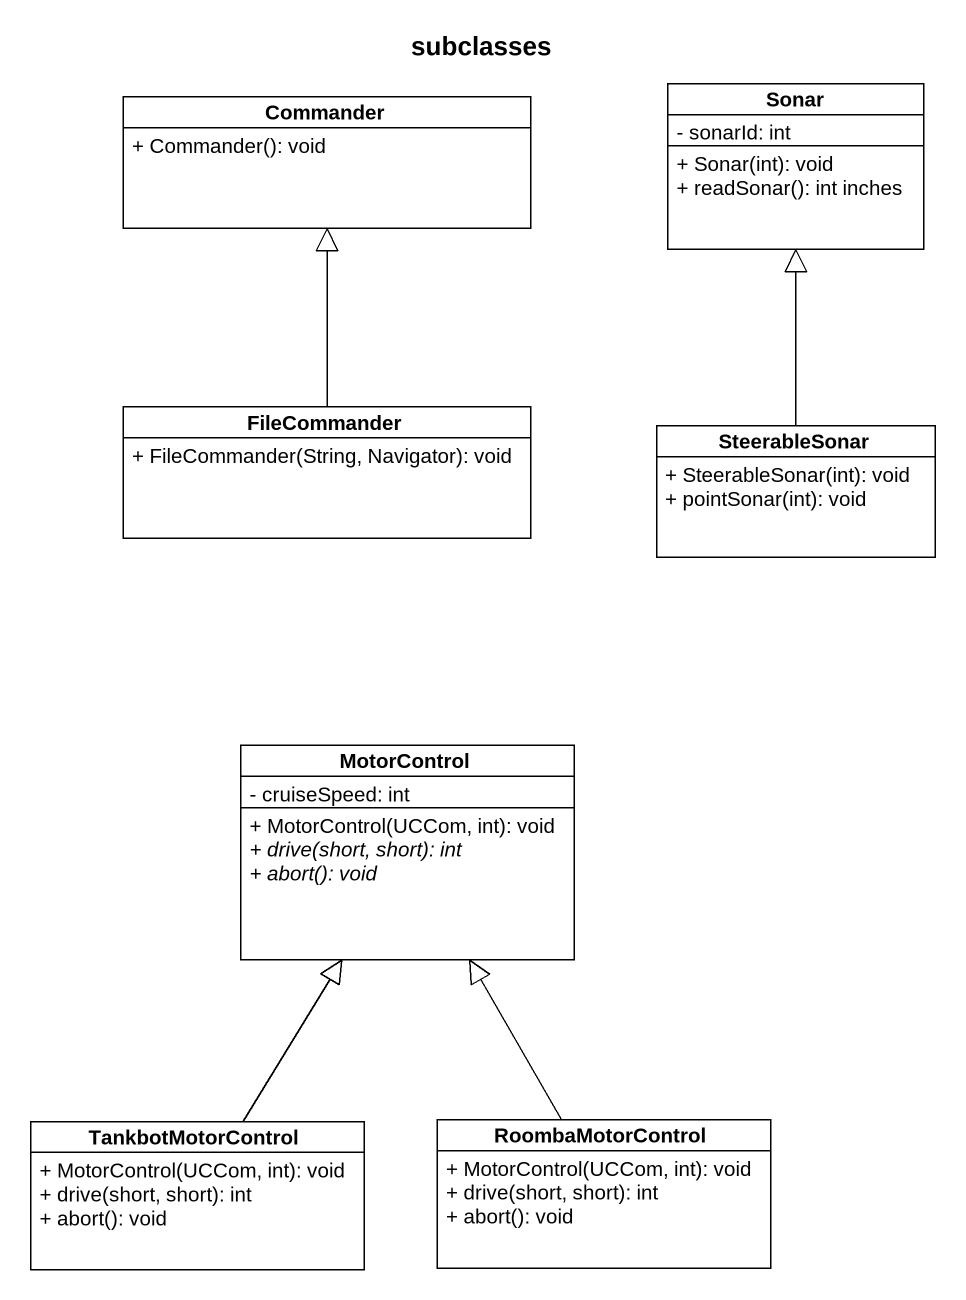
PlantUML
@startuml
title subclasses
hide circle
hide empty members
skinparam classAttributeIconSize 0
class Sonar {
  - sonarId: int
  + Sonar(int): void
  + readSonar(): int inches
}
class Commander {
  + Commander(): void
}
class FileCommander {
  + FileCommander(String, Navigator): void
}
class SteerableSonar {
  + SteerableSonar(int): void
  + pointSonar(int): void
}
class MotorControl {
  - cruiseSpeed: int
  + MotorControl(UCCom, int): void
  {abstract} + drive(short, short): int
  {abstract} + abort(): void
}
class TankbotMotorControl {
  + MotorControl(UCCom, int): void
  + drive(short, short): int
  + abort(): void
}
class RoombaMotorControl {
  + MotorControl(UCCom, int): void
  + drive(short, short): int
  + abort(): void
}
FileCommander -up-|> Commander
SteerableSonar -up-|> Sonar
TankbotMotorControl -up-|> MotorControl
RoombaMotorControl -up-|> MotorControl
@enduml
